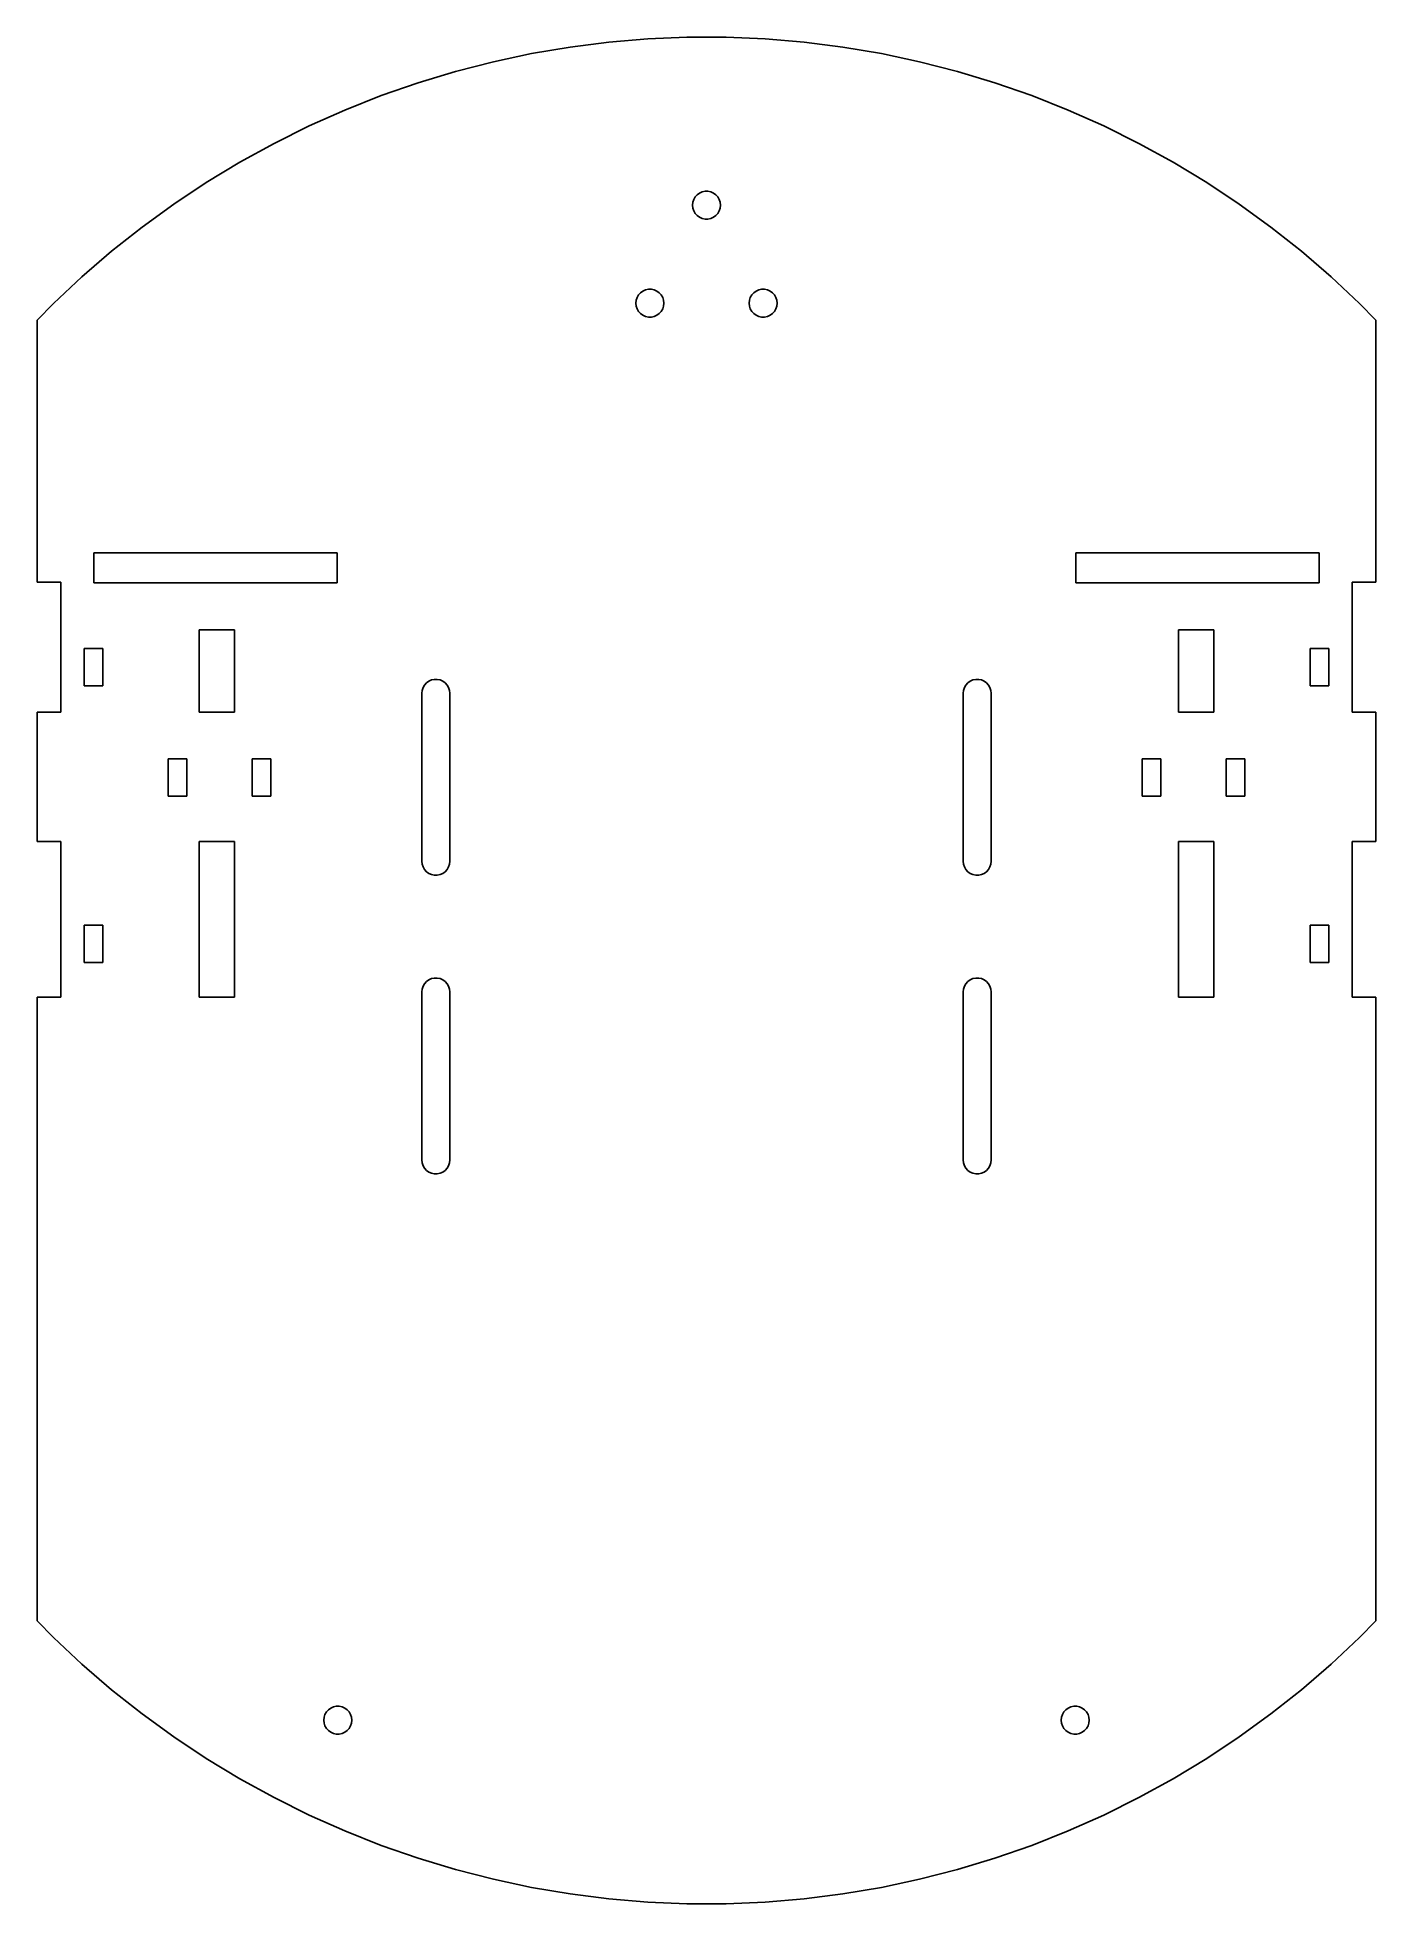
# Model space of a CAD drawing. Header units: metres. Extents: x -72 to 72, y -100 to 100.
import ezdxf

# ---------------------------------------------------------------- set-up
doc = ezdxf.new("R2010")
doc.units = ezdxf.units.M

msp = doc.modelspace()

# ---------------------------------------------------------------- linework, layer by layer
for p, q in [((-2.09424, 99.9781), (-6.27904, 99.8027)), ((2.09424, 99.9781), (-2.09424, 99.9781)), ((6.27904, 99.8027), (2.09424, 99.9781)), ((-18.7381, 98.2287), (-22.8351, 97.3579)), ((-14.6083, 98.9272), (-18.7381, 98.2287)), ((-10.4528, 99.4522), (-14.6083, 98.9272)), ((-6.27904, 99.8027), (-10.4528, 99.4522)), ((10.4528, 99.4522), (6.27904, 99.8027)), ((14.6083, 98.9272), (10.4528, 99.4522)), ((18.7381, 98.2287), (14.6083, 98.9272)), ((22.8351, 97.3579), (18.7381, 98.2287)), ((-26.892, 96.3163), (-30.9017, 95.1056)), ((-22.8351, 97.3579), (-26.892, 96.3163)), ((26.892, 96.3163), (22.8351, 97.3579)), ((30.9017, 95.1056), (26.892, 96.3163)), ((-30.9017, 95.1056), (-34.8572, 93.7282)), ((34.8572, 93.7282), (30.9017, 95.1056)), ((-38.7516, 92.1863), (-42.5779, 90.4827)), ((-34.8572, 93.7282), (-38.7516, 92.1863)), ((38.7516, 92.1863), (34.8572, 93.7282)), ((42.5779, 90.4827), (38.7516, 92.1863)), ((-42.5779, 90.4827), (-46.3296, 88.6203)), ((46.3296, 88.6203), (42.5779, 90.4827)), ((-46.3296, 88.6203), (-50, 86.6025)), ((50, 86.6025), (46.3296, 88.6203)), ((-50, 86.6025), (-53.5827, 84.4328)), ((53.5827, 84.4328), (50, 86.6025)), ((-53.5827, 84.4328), (-57.0714, 82.1149)), ((57.0714, 82.1149), (53.5827, 84.4328)), ((-57.0714, 82.1149), (-60.4599, 79.653)), ((-1.49997, 82), (-1.46719, 82.3119)), ((-1.46719, 81.6881), (-1.49997, 82)), ((-1.46719, 82.3119), (-1.3703, 82.6101)), ((-1.3703, 82.6101), (-1.2135, 82.8817)), ((-1.2135, 82.8817), (-1.00368, 83.1147)), ((-1.00368, 83.1147), (-0.749969, 83.299)), ((-0.749969, 83.299), (-0.463501, 83.4266)), ((-0.463501, 83.4266), (-0.156769, 83.4918)), ((-0.156769, 83.4918), (0.156784, 83.4918)), ((0.156784, 83.4918), (0.463516, 83.4266)), ((0.463516, 83.4266), (0.75, 83.299)), ((0.75, 83.299), (1.00369, 83.1147)), ((1.00369, 83.1147), (1.21352, 82.8817)), ((1.21352, 82.8817), (1.37032, 82.6101)), ((1.37032, 82.6101), (1.46721, 82.3119)), ((1.46721, 82.3119), (1.5, 82)), ((1.5, 82), (1.46721, 81.6881)), ((60.4599, 79.653), (57.0714, 82.1149)), ((-1.3703, 81.3899), (-1.46719, 81.6881)), ((-1.2135, 81.1183), (-1.3703, 81.3899)), ((-1.00368, 80.8853), (-1.2135, 81.1183)), ((-0.749985, 80.701), (-1.00368, 80.8853)), ((-0.463501, 80.5734), (-0.749985, 80.701)), ((-0.156769, 80.5082), (-0.463501, 80.5734)), ((0.156784, 80.5082), (-0.156769, 80.5082)), ((0.463516, 80.5734), (0.156784, 80.5082)), ((0.75, 80.701), (0.463516, 80.5734)), ((1.00369, 80.8853), (0.75, 80.701)), ((1.21352, 81.1183), (1.00369, 80.8853)), ((1.37032, 81.3899), (1.21352, 81.1183)), ((1.46721, 81.6881), (1.37032, 81.3899)), ((-60.4599, 79.653), (-63.7424, 77.0513)), ((63.7424, 77.0513), (60.4599, 79.653)), ((-63.7424, 77.0513), (-66.9131, 74.3145)), ((66.9131, 74.3145), (63.7424, 77.0513)), ((-66.9131, 74.3145), (-69.9663, 71.4473)), ((69.9663, 71.4473), (66.9131, 74.3145)), ((-7.52939, 71.8119), (-7.4325, 72.1101)), ((-7.4325, 72.1101), (-7.2757, 72.3817)), ((-7.2757, 72.3817), (-7.06587, 72.6147)), ((-7.06587, 72.6147), (-6.81216, 72.799)), ((-6.81216, 72.799), (-6.5257, 72.9266)), ((-6.5257, 72.9266), (-6.21896, 72.9918)), ((-6.21896, 72.9918), (-5.90538, 72.9918)), ((-5.90538, 72.9918), (-5.59865, 72.9266)), ((-5.59865, 72.9266), (-5.31216, 72.799)), ((-5.31216, 72.799), (-5.05847, 72.6147)), ((-5.05847, 72.6147), (-4.84865, 72.3817)), ((-4.84865, 72.3817), (-4.69185, 72.1101)), ((-4.69185, 72.1101), (-4.59496, 71.8119)), ((4.59496, 71.8119), (4.69185, 72.1101)), ((4.69185, 72.1101), (4.84865, 72.3817)), ((4.84865, 72.3817), (5.05847, 72.6147)), ((5.05847, 72.6147), (5.31216, 72.799)), ((5.31216, 72.799), (5.59865, 72.9266)), ((5.59865, 72.9266), (5.90538, 72.9918)), ((5.90538, 72.9918), (6.21896, 72.9918)), ((6.21896, 72.9918), (6.5257, 72.9266)), ((6.5257, 72.9266), (6.81216, 72.799)), ((6.81216, 72.799), (7.06587, 72.6147)), ((7.06587, 72.6147), (7.2757, 72.3817)), ((7.2757, 72.3817), (7.4325, 72.1101)), ((7.4325, 72.1101), (7.52939, 71.8119)), ((-69.9663, 71.4473), (-71.686, 69.6912)), ((-7.56216, 71.5), (-7.52939, 71.8119)), ((-7.52939, 71.1881), (-7.56216, 71.5)), ((-7.4325, 70.8899), (-7.52939, 71.1881)), ((-7.2757, 70.6183), (-7.4325, 70.8899)), ((-7.06587, 70.3853), (-7.2757, 70.6183)), ((-6.81216, 70.201), (-7.06587, 70.3853)), ((-6.5257, 70.0734), (-6.81216, 70.201)), ((-6.21896, 70.0082), (-6.5257, 70.0734)), ((-5.90538, 70.0082), (-6.21896, 70.0082)), ((-5.59865, 70.0734), (-5.90538, 70.0082)), ((-5.31216, 70.201), (-5.59865, 70.0734)), ((-5.05847, 70.3853), (-5.31216, 70.201)), ((-4.84865, 70.6183), (-5.05847, 70.3853)), ((-4.69185, 70.8899), (-4.84865, 70.6183)), ((-4.59496, 71.1881), (-4.69185, 70.8899)), ((-4.59496, 71.8119), (-4.56216, 71.5)), ((-4.56216, 71.5), (-4.59496, 71.1881)), ((4.56216, 71.5), (4.59496, 71.8119)), ((4.59494, 71.1881), (4.56216, 71.5)), ((4.69183, 70.8899), (4.59494, 71.1881)), ((4.84863, 70.6183), (4.69183, 70.8899)), ((5.05846, 70.3853), (4.84863, 70.6183)), ((5.31215, 70.201), (5.05846, 70.3853)), ((5.59863, 70.0734), (5.31215, 70.201)), ((5.90536, 70.0082), (5.59863, 70.0734)), ((6.21895, 70.0082), (5.90536, 70.0082)), ((6.52568, 70.0734), (6.21895, 70.0082)), ((6.81215, 70.201), (6.52568, 70.0734)), ((7.06586, 70.3853), (6.81215, 70.201)), ((7.27568, 70.6183), (7.06586, 70.3853)), ((7.43248, 70.8899), (7.27568, 70.6183)), ((7.52937, 71.1881), (7.43248, 70.8899)), ((7.56216, 71.5), (7.52937, 71.1881)), ((7.52939, 71.8119), (7.56216, 71.5)), ((71.686, 69.6912), (69.9663, 71.4473)), ((-71.686, 69.6912), (-71.686, 41.6)), ((71.686, 41.6001), (71.686, 69.6912)), ((-65.636, 41.55), (-65.636, 44.75)), ((-65.636, 44.75), (-39.55, 44.75)), ((-39.55, 44.75), (-39.55, 41.55)), ((39.55, 41.55), (39.55, 44.75)), ((39.55, 44.75), (65.636, 44.75)), ((65.636, 44.75), (65.636, 41.55)), ((-71.686, 41.6), (-69.1533, 41.6001)), ((-69.1533, 41.6001), (-69.1533, 27.6665)), ((-39.55, 41.55), (-65.636, 41.55)), ((65.636, 41.55), (39.55, 41.55)), ((69.1532, 41.6), (71.686, 41.6001)), ((69.1533, 27.6665), (69.1532, 41.6)), ((-54.3338, 36.5), (-50.571, 36.5001)), ((-54.3337, 27.6665), (-54.3338, 36.5)), ((-50.571, 36.5001), (-50.571, 27.6665)), ((50.5709, 36.5), (54.3337, 36.5001)), ((50.571, 27.6665), (50.5709, 36.5)), ((54.3337, 36.5001), (54.3337, 27.6665)), ((-66.686, 30.5), (-66.686, 34.5)), ((-66.686, 34.5), (-64.686, 34.5)), ((-64.686, 34.5), (-64.686, 30.5)), ((64.686, 30.5), (64.686, 34.5)), ((64.686, 34.5), (66.686, 34.5)), ((66.686, 34.5), (66.686, 30.5)), ((-64.686, 30.5), (-66.686, 30.5)), ((-30.5, 29.7), (-30.4672, 30.0119)), ((-30.4672, 30.0119), (-30.3703, 30.3101)), ((-30.3703, 30.3101), (-30.2135, 30.5817)), ((-30.2135, 30.5817), (-30.0037, 30.8147)), ((-30.0037, 30.8147), (-29.75, 30.999)), ((-29.75, 30.999), (-29.4635, 31.1266)), ((-29.4635, 31.1266), (-29.1568, 31.1918)), ((-29.1568, 31.1918), (-28.8432, 31.1918)), ((-28.8432, 31.1918), (-28.5365, 31.1266)), ((-28.5365, 31.1266), (-28.25, 30.999)), ((-28.25, 30.999), (-27.9963, 30.8147)), ((-27.9963, 30.8147), (-27.7865, 30.5817)), ((-27.7865, 30.5817), (-27.6297, 30.3101)), ((-27.6297, 30.3101), (-27.5328, 30.0119)), ((-27.5328, 30.0119), (-27.5, 29.7)), ((27.5, 29.7), (27.5328, 30.0119)), ((27.5328, 30.0119), (27.6297, 30.3101)), ((27.6297, 30.3101), (27.7865, 30.5817)), ((27.7865, 30.5817), (27.9963, 30.8147)), ((27.9963, 30.8147), (28.25, 30.999)), ((28.25, 30.999), (28.5365, 31.1266)), ((28.5365, 31.1266), (28.8432, 31.1918)), ((28.8432, 31.1918), (29.1568, 31.1918)), ((29.1568, 31.1918), (29.4635, 31.1266)), ((29.4635, 31.1266), (29.75, 30.999)), ((29.75, 30.999), (30.0037, 30.8147)), ((30.0037, 30.8147), (30.2135, 30.5817)), ((30.2135, 30.5817), (30.3703, 30.3101)), ((30.3703, 30.3101), (30.4672, 30.0119)), ((30.4672, 30.0119), (30.5, 29.7)), ((66.686, 30.5), (64.686, 30.5)), ((-30.5, 11.7), (-30.5, 29.7)), ((-27.5, 29.7), (-27.5, 11.7)), ((27.5, 11.7), (27.5, 29.7)), ((30.5, 29.7), (30.5, 11.7)), ((-69.1533, 27.6665), (-71.686, 27.6665)), ((-71.686, 27.6665), (-71.686, 13.8333)), ((-50.571, 27.6665), (-54.3337, 27.6665)), ((54.3337, 27.6665), (50.571, 27.6665)), ((71.686, 27.6665), (69.1533, 27.6665)), ((71.686, 13.8334), (71.686, 27.6665)), ((-57.686, 18.6667), (-57.686, 22.6667)), ((-57.686, 22.6667), (-55.686, 22.6667)), ((-55.686, 22.6667), (-55.686, 18.6667)), ((-48.686, 18.6667), (-48.686, 22.6667)), ((-48.686, 22.6667), (-46.686, 22.6667)), ((-46.686, 22.6667), (-46.686, 18.6667)), ((46.686, 18.6667), (46.686, 22.6667)), ((46.686, 22.6667), (48.686, 22.6667)), ((48.686, 22.6667), (48.686, 18.6667)), ((55.686, 18.6667), (55.686, 22.6667)), ((55.686, 22.6667), (57.686, 22.6667)), ((57.686, 22.6667), (57.686, 18.6667)), ((-55.686, 18.6667), (-57.686, 18.6667)), ((-46.686, 18.6667), (-48.686, 18.6667)), ((48.686, 18.6667), (46.686, 18.6667)), ((57.686, 18.6667), (55.686, 18.6667)), ((-71.686, 13.8333), (-69.1533, 13.8334)), ((-69.1533, 13.8334), (-69.1532, -2.86674)), ((-54.3338, 13.8333), (-50.571, 13.8334)), ((-54.3338, -2.86674), (-54.3338, 13.8333)), ((-50.571, 13.8334), (-50.5709, -2.86668)), ((50.5709, 13.8333), (54.3337, 13.8334)), ((50.571, -2.86679), (50.5709, 13.8333)), ((54.3337, 13.8334), (54.3337, -2.86685)), ((69.1532, 13.8333), (71.686, 13.8334)), ((69.1533, -2.86685), (69.1532, 13.8333)), ((-30.4672, 11.3881), (-30.5, 11.7)), ((-30.3703, 11.0899), (-30.4672, 11.3881)), ((-30.2135, 10.8183), (-30.3703, 11.0899)), ((-30.0037, 10.5853), (-30.2135, 10.8183)), ((-29.75, 10.401), (-30.0037, 10.5853)), ((-29.4635, 10.2734), (-29.75, 10.401)), ((-29.1568, 10.2082), (-29.4635, 10.2734)), ((-28.8432, 10.2082), (-29.1568, 10.2082)), ((-28.5365, 10.2734), (-28.8432, 10.2082)), ((-28.25, 10.401), (-28.5365, 10.2734)), ((-27.9963, 10.5853), (-28.25, 10.401)), ((-27.7865, 10.8183), (-27.9963, 10.5853)), ((-27.6297, 11.0899), (-27.7865, 10.8183)), ((-27.5328, 11.3881), (-27.6297, 11.0899)), ((-27.5, 11.7), (-27.5328, 11.3881)), ((27.5328, 11.3881), (27.5, 11.7)), ((27.6297, 11.0899), (27.5328, 11.3881)), ((27.7865, 10.8183), (27.6297, 11.0899)), ((27.9963, 10.5853), (27.7865, 10.8183)), ((28.25, 10.401), (27.9963, 10.5853)), ((28.5365, 10.2734), (28.25, 10.401)), ((28.8432, 10.2082), (28.5365, 10.2734)), ((29.1568, 10.2082), (28.8432, 10.2082)), ((29.4635, 10.2734), (29.1568, 10.2082)), ((29.75, 10.401), (29.4635, 10.2734)), ((30.0037, 10.5853), (29.75, 10.401)), ((30.2135, 10.8183), (30.0037, 10.5853)), ((30.3703, 11.0899), (30.2135, 10.8183)), ((30.4672, 11.3881), (30.3703, 11.0899)), ((30.5, 11.7), (30.4672, 11.3881)), ((-66.686, 0.843628), (-66.686, 4.84363)), ((-66.686, 4.84363), (-64.686, 4.84363)), ((-64.686, 4.84363), (-64.686, 0.843628)), ((64.686, 0.843628), (64.686, 4.84363)), ((64.686, 4.84363), (66.686, 4.84363)), ((66.686, 4.84363), (66.686, 0.843628)), ((-64.686, 0.843628), (-66.686, 0.843628)), ((66.686, 0.843628), (64.686, 0.843628)), ((-30.5, -2.29999), (-30.4672, -1.98813)), ((-30.4672, -1.98813), (-30.3703, -1.68988)), ((-30.3703, -1.68988), (-30.2135, -1.41832)), ((-30.2135, -1.41832), (-30.0037, -1.18527)), ((-30.0037, -1.18527), (-29.75, -1.00096)), ((-29.75, -1.00096), (-29.4635, -0.873413)), ((-29.4635, -0.873413), (-29.1568, -0.808212)), ((-29.1568, -0.808212), (-28.8432, -0.808212)), ((-28.8432, -0.808212), (-28.5365, -0.873413)), ((-28.5365, -0.873413), (-28.25, -1.00096)), ((-28.25, -1.00096), (-27.9963, -1.18527)), ((-27.9963, -1.18527), (-27.7865, -1.41832)), ((-27.7865, -1.41832), (-27.6297, -1.68988)), ((-27.6297, -1.68988), (-27.5328, -1.98813)), ((-27.5328, -1.98813), (-27.5, -2.29999)), ((27.5, -2.29999), (27.5328, -1.98813)), ((27.5328, -1.98813), (27.6297, -1.68988)), ((27.6297, -1.68988), (27.7865, -1.41832)), ((27.7865, -1.41832), (27.9963, -1.18527)), ((27.9963, -1.18527), (28.25, -1.00096)), ((28.25, -1.00096), (28.5365, -0.873413)), ((28.5365, -0.873413), (28.8432, -0.808212)), ((28.8432, -0.808212), (29.1568, -0.808212)), ((29.1568, -0.808212), (29.4635, -0.873413)), ((29.4635, -0.873413), (29.75, -1.00096)), ((29.75, -1.00096), (30.0037, -1.18527)), ((30.0037, -1.18527), (30.2135, -1.41832)), ((30.2135, -1.41832), (30.3703, -1.68988)), ((30.3703, -1.68988), (30.4672, -1.98813)), ((30.4672, -1.98813), (30.5, -2.29999)), ((-69.1532, -2.86674), (-71.686, -2.86681)), ((-71.686, -2.86681), (-71.686, -69.6912)), ((-50.5709, -2.86668), (-54.3338, -2.86674)), ((-30.5, -20.3), (-30.5, -2.29999)), ((-27.5, -2.29999), (-27.5, -20.3)), ((27.5, -20.3), (27.5, -2.29999)), ((30.5, -2.29999), (30.5, -20.3)), ((54.3337, -2.86685), (50.571, -2.86679)), ((71.686, -2.86691), (69.1533, -2.86685)), ((71.686, -69.6912), (71.686, -2.86691)), ((-30.4672, -20.6119), (-30.5, -20.3)), ((-30.3703, -20.9101), (-30.4672, -20.6119)), ((-30.2135, -21.1817), (-30.3703, -20.9101)), ((-30.0037, -21.4147), (-30.2135, -21.1817)), ((-29.75, -21.599), (-30.0037, -21.4147)), ((-29.4635, -21.7266), (-29.75, -21.599)), ((-29.1568, -21.7918), (-29.4635, -21.7266)), ((-28.8432, -21.7918), (-29.1568, -21.7918)), ((-28.5365, -21.7266), (-28.8432, -21.7918)), ((-28.25, -21.599), (-28.5365, -21.7266)), ((-27.9963, -21.4147), (-28.25, -21.599)), ((-27.7865, -21.1817), (-27.9963, -21.4147)), ((-27.6297, -20.9101), (-27.7865, -21.1817)), ((-27.5328, -20.6119), (-27.6297, -20.9101)), ((-27.5, -20.3), (-27.5328, -20.6119)), ((27.5328, -20.6119), (27.5, -20.3)), ((27.6297, -20.9101), (27.5328, -20.6119)), ((27.7865, -21.1817), (27.6297, -20.9101)), ((27.9963, -21.4147), (27.7865, -21.1817)), ((28.25, -21.599), (27.9963, -21.4147)), ((28.5365, -21.7266), (28.25, -21.599)), ((28.8432, -21.7918), (28.5365, -21.7266)), ((29.1568, -21.7918), (28.8432, -21.7918)), ((29.4635, -21.7266), (29.1568, -21.7918)), ((29.75, -21.599), (29.4635, -21.7266)), ((30.0037, -21.4147), (29.75, -21.599)), ((30.2135, -21.1817), (30.0037, -21.4147)), ((30.3703, -20.9101), (30.2135, -21.1817)), ((30.4672, -20.6119), (30.3703, -20.9101)), ((30.5, -20.3), (30.4672, -20.6119)), ((-71.686, -69.6912), (-69.9663, -71.4473)), ((69.9663, -71.4473), (71.686, -69.6912)), ((-69.9663, -71.4473), (-66.9131, -74.3145)), ((66.9131, -74.3145), (69.9663, -71.4473)), ((-66.9131, -74.3145), (-63.7424, -77.0513)), ((63.7424, -77.0513), (66.9131, -74.3145)), ((-63.7424, -77.0513), (-60.4599, -79.653)), ((60.4599, -79.653), (63.7424, -77.0513)), ((-60.4599, -79.653), (-57.0714, -82.1149)), ((-40.9672, -80.0029), (-40.8703, -79.7047)), ((-40.8703, -79.7047), (-40.7135, -79.4331)), ((-40.7135, -79.4331), (-40.5037, -79.2)), ((-40.5037, -79.2), (-40.25, -79.0157)), ((-40.25, -79.0157), (-39.9635, -78.8882)), ((-39.9635, -78.8882), (-39.6568, -78.823)), ((-39.6568, -78.823), (-39.3432, -78.823)), ((-39.3432, -78.823), (-39.0365, -78.8882)), ((-39.0365, -78.8882), (-38.75, -79.0157)), ((-38.75, -79.0157), (-38.4963, -79.2)), ((-38.4963, -79.2), (-38.2865, -79.4331)), ((-38.2865, -79.4331), (-38.1297, -79.7047)), ((-38.1297, -79.7047), (-38.0328, -80.0029)), ((38.0328, -80.0029), (38.1297, -79.7047)), ((38.1297, -79.7047), (38.2865, -79.4331)), ((38.2865, -79.4331), (38.4963, -79.2)), ((38.4963, -79.2), (38.75, -79.0157)), ((38.75, -79.0157), (39.0365, -78.8882)), ((39.0365, -78.8882), (39.3432, -78.823)), ((39.3432, -78.823), (39.6568, -78.823)), ((39.6568, -78.823), (39.9635, -78.8882)), ((39.9635, -78.8882), (40.25, -79.0157)), ((40.25, -79.0157), (40.5037, -79.2)), ((40.5037, -79.2), (40.7135, -79.4331)), ((40.7135, -79.4331), (40.8703, -79.7047)), ((40.8703, -79.7047), (40.9672, -80.0029)), ((57.0714, -82.1149), (60.4599, -79.653)), ((-41, -80.3147), (-40.9672, -80.0029)), ((-40.9672, -80.6266), (-41, -80.3147)), ((-40.8703, -80.9248), (-40.9672, -80.6266)), ((-40.7135, -81.1964), (-40.8703, -80.9248)), ((-40.5037, -81.4295), (-40.7135, -81.1964)), ((-40.25, -81.6138), (-40.5037, -81.4295)), ((-39.9635, -81.7413), (-40.25, -81.6138)), ((-39.6568, -81.8065), (-39.9635, -81.7413)), ((-39.3432, -81.8065), (-39.6568, -81.8065)), ((-39.0365, -81.7413), (-39.3432, -81.8065)), ((-38.75, -81.6138), (-39.0365, -81.7413)), ((-38.4963, -81.4295), (-38.75, -81.6138)), ((-38.2865, -81.1964), (-38.4963, -81.4295)), ((-38.1297, -80.9248), (-38.2865, -81.1964)), ((-38.0328, -80.6266), (-38.1297, -80.9248)), ((-38.0328, -80.0029), (-38, -80.3147)), ((-38, -80.3147), (-38.0328, -80.6266)), ((38, -80.3147), (38.0328, -80.0029)), ((38.0328, -80.6266), (38, -80.3147)), ((38.1297, -80.9248), (38.0328, -80.6266)), ((38.2865, -81.1964), (38.1297, -80.9248)), ((38.4963, -81.4295), (38.2865, -81.1964)), ((38.75, -81.6138), (38.4963, -81.4295)), ((39.0365, -81.7413), (38.75, -81.6138)), ((39.3432, -81.8065), (39.0365, -81.7413)), ((39.6568, -81.8065), (39.3432, -81.8065)), ((39.9635, -81.7413), (39.6568, -81.8065)), ((40.25, -81.6138), (39.9635, -81.7413)), ((40.5037, -81.4295), (40.25, -81.6138)), ((40.7135, -81.1964), (40.5037, -81.4295)), ((40.8703, -80.9248), (40.7135, -81.1964)), ((40.9672, -80.6266), (40.8703, -80.9248)), ((40.9672, -80.0029), (41, -80.3147)), ((41, -80.3147), (40.9672, -80.6266)), ((-57.0714, -82.1149), (-53.5827, -84.4328)), ((53.5827, -84.4328), (57.0714, -82.1149)), ((-53.5827, -84.4328), (-50, -86.6025)), ((50, -86.6025), (53.5827, -84.4328)), ((-50, -86.6025), (-46.3296, -88.6203)), ((46.3296, -88.6203), (50, -86.6025)), ((-46.3296, -88.6203), (-42.5779, -90.4827)), ((42.5779, -90.4827), (46.3296, -88.6203)), ((-42.5779, -90.4827), (-38.7516, -92.1863)), ((38.7516, -92.1863), (42.5779, -90.4827)), ((-38.7516, -92.1863), (-34.8572, -93.7282)), ((-34.8572, -93.7282), (-30.9017, -95.1056)), ((30.9017, -95.1056), (34.8572, -93.7282)), ((34.8572, -93.7282), (38.7516, -92.1863)), ((-30.9017, -95.1056), (-26.892, -96.3163)), ((26.892, -96.3163), (30.9017, -95.1056)), ((-26.892, -96.3163), (-22.8351, -97.3579)), ((-22.8351, -97.3579), (-18.7381, -98.2287)), ((18.7381, -98.2287), (22.8351, -97.3579)), ((22.8351, -97.3579), (26.892, -96.3163)), ((-18.7381, -98.2287), (-14.6083, -98.9272)), ((-14.6083, -98.9272), (-10.4528, -99.4522)), ((-10.4528, -99.4522), (-6.27904, -99.8027)), ((-6.27904, -99.8027), (-2.09424, -99.9781)), ((-2.09424, -99.9781), (2.09424, -99.9781)), ((2.09424, -99.9781), (6.27904, -99.8027)), ((6.27904, -99.8027), (10.4528, -99.4522)), ((10.4528, -99.4522), (14.6083, -98.9272)), ((14.6083, -98.9272), (18.7381, -98.2287))]:
    msp.add_line(p, q)

doc.saveas('drawing.dxf')
